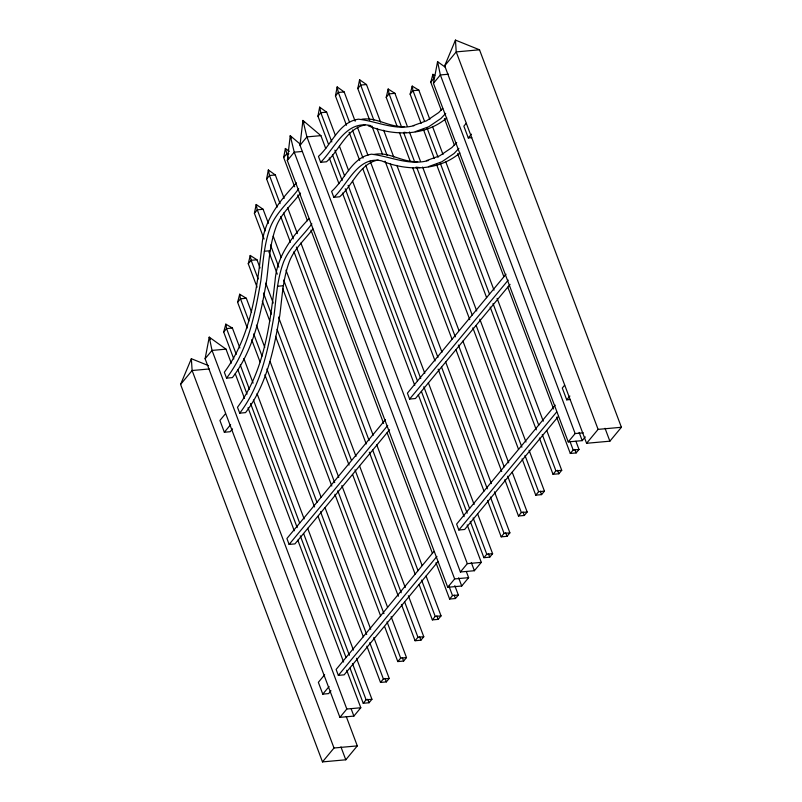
<?xml version="1.0" encoding="UTF-8"?>
<svg xmlns="http://www.w3.org/2000/svg" width="802" height="802" viewBox="0 0 802 802"><rect width="100%" height="100%" fill="white"/><g stroke="black" fill="none" stroke-linecap="round" stroke-linejoin="round"><path stroke-width="1.2" d="M298.705 188.791C289.422 201.462 276.63 211.928 270.535 226.705C263.948 244.039 263.126 262.735 260.81 280.951C254.976 314.735 247.858 350.304 226.565 378.133L224.339 372.258C251.136 336.068 256.83 289.362 261.913 245.863C263.657 220.5 279.828 200.64 296.489 182.896M300.539 193.071C292.349 203.989 281.492 213.242 276.369 226.174C269.773 243.517 268.951 262.214 266.635 280.419C260.8 314.214 253.683 349.782 232.4 377.612L226.565 378.133M466.423 571.806L468.629 577.671L461.711 586.011L447.737 587.275L287.327 160.53L290.254 135.718L300.66 144.52M311.868 223.798C302.585 236.48 289.793 246.936 283.697 261.713C277.111 279.056 276.289 297.753 273.963 315.958C268.139 349.752 261.021 385.321 239.728 413.15L237.492 407.276C264.299 371.085 269.993 324.369 275.066 280.87C276.83 255.988 292.369 236.259 308.85 218.866M312.91 229.041C304.93 239.608 294.464 248.63 289.522 261.191C282.936 278.525 282.114 297.221 279.788 315.437C273.963 349.221 266.845 384.79 245.552 412.619L239.728 413.15M467.195 524.869L481.3 562.382L474.383 570.723L460.408 571.986L299.998 145.242L302.925 120.43L320.89 135.638L325.742 148.53M294.675 186.786L283.667 157.513L285.382 148.49L289.382 151.357M328.509 144.27L317.943 116.16L319.657 107.147L326.645 112.16L335.447 135.588M346.705 670.261L360.8 707.755L353.882 716.096L339.908 717.359L205.111 358.755L209.242 337.141L226.004 349.151L231.287 363.206M277.201 207.127L266.625 178.976L268.339 169.974L275.327 174.976L284.139 198.435M346.474 125.252L335.457 95.939L337.171 86.927L344.158 91.939L355.176 121.252M585.29 436.93L582.212 440.639L568.237 441.902L433.441 83.288L437.571 61.674L445.461 67.328M264.079 239.046L254.394 213.282L256.199 204.49L263.106 209.282L268.389 223.337M369.682 120.16L357.792 88.541L359.597 79.749L366.494 84.541L380.579 122.014M257.061 287.176L248.259 263.778L250.234 255.457L256.971 259.768L260.048 267.958M397.211 126.596L386.213 97.343L388.188 89.022L394.925 93.343L407.236 126.104M247.287 328.008L237.613 302.274L239.698 294.234L246.324 298.274L251.597 312.309M421.12 123.388L410.133 94.145L412.218 86.105L418.834 90.145L429.832 119.388M233.813 358.985L223.688 332.048L225.823 324.148L232.4 328.048L239.878 347.958M441.331 110.335L430.764 82.235L432.9 74.335L434.784 75.448M346.284 716.587L357.301 745.89L345.782 759.795L322.484 761.9L180.59 384.419L191.357 358.715L208.54 365.642M444.699 65.794L455.456 40.1L479.516 49.794L621.41 427.276L609.881 441.18L586.583 443.285L444.699 65.794L456.218 51.899L455.456 40.1M283.667 157.513L286.545 154.034L288.88 153.824M317.943 116.16L320.82 112.691L326.645 112.16M266.625 178.976L269.502 175.508L275.327 174.976M335.457 95.939L338.334 92.461L344.158 91.939M287.327 160.53L294.244 152.19L302.394 151.448M299.998 145.242L306.915 136.901L320.89 135.638M254.394 213.282L257.282 209.803L263.106 209.282M357.792 88.541L360.669 85.072L366.494 84.541M414.213 125.593C394.955 130.886 377 121.262 358.404 119.177C338.855 122.094 331.747 144.621 318.444 156.4L320.66 162.295C335.206 148.019 345.502 119.899 370.634 125.593M248.259 263.778L251.136 260.299L256.971 259.768M386.213 97.343L389.1 93.864L394.925 93.343M237.613 302.274L240.5 298.795L246.324 298.274M410.133 94.145L413.01 90.676L418.834 90.145M428.579 160.49C408.92 165.984 390.534 156.49 371.557 154.185C352.018 157.112 344.91 179.638 331.607 191.407L333.822 197.312C347.787 184.48 357.732 155.718 381.461 160.811C406.634 171.257 438.313 171.317 459.907 152.981M223.688 332.048L226.575 328.579L232.4 328.048M430.764 82.235L433.651 78.756L432.9 74.335M180.59 384.419L192.119 370.514L191.357 358.715M205.111 358.755L212.029 350.414L226.004 349.151M433.441 83.288L440.358 74.947L448.508 74.215M225.422 413.812L219.918 420.448L224.349 432.248L230.174 431.717L232.53 428.88M466.213 123.318L463.857 126.155L468.298 137.954L471.787 137.633M224.349 432.248L230.635 424.669M468.298 137.954L471.436 134.165M385.501 419.576L286.905 538.523L289.121 544.428L294.946 543.896L389.572 429.742M506.002 274.214L407.406 393.16L409.622 399.055L415.446 398.534L510.062 284.379M289.121 544.428L387.717 425.481M409.622 399.055L508.217 280.109M324.64 674.753L318.354 682.332L322.785 694.131L328.609 693.6L330.965 690.763M564.648 385.191L562.292 388.038L566.733 399.837L570.222 399.516M433.922 551.475L336.118 669.469L338.344 675.364L344.168 674.833L437.992 561.651M555.215 405.15L456.619 524.097L458.834 530.002L464.659 529.47L558.483 416.278M322.785 694.131L329.071 686.542M338.344 675.364L436.94 556.418M458.834 530.002L556.638 412.007M566.733 399.837L569.871 396.048M339.908 717.359L346.815 709.028L360.8 707.755M447.737 587.275L454.644 578.934L468.629 577.671M460.408 571.986L467.315 563.646L481.3 562.382M568.237 441.902L575.144 433.561L583.305 432.819M350.023 668.146L363.226 703.274L366.103 699.805L371.927 699.274L356.529 658.292M366.875 646.171L380.509 682.432L383.386 678.953L389.211 678.432L373.822 637.49M384.599 626.482L397.792 661.58L400.669 658.111L406.494 657.58L391.095 616.628M401.421 604.427L415.065 640.738L417.952 637.259L423.777 636.738L408.368 595.746M419.125 584.708L432.348 619.886L435.225 616.417L441.05 615.886L426.062 576.016M435.977 562.733L449.631 599.044L452.508 595.565L458.333 595.044L454.814 585.671M470.253 521.39L483.897 557.691L486.784 554.222L492.608 553.691L477.641 513.871M487.516 500.498L501.18 536.849L504.067 533.37L509.892 532.849L494.463 491.806M504.819 479.696L518.463 515.997L521.34 512.528L527.165 511.997L512.197 472.177M522.112 458.884L535.746 495.155L538.623 491.676L544.448 491.155L529.059 450.203M539.395 438.042L553.019 474.303L555.906 470.834L561.731 470.303L546.784 430.534M556.658 417.15L570.302 453.461L573.179 449.982L579.004 449.461L575.926 441.26M363.226 703.274L369.05 702.752L371.927 699.274M380.509 682.432L386.333 681.9L389.211 678.432M397.792 661.58L403.617 661.059L406.494 657.58M415.065 640.738L420.89 640.207L423.777 636.738M432.348 619.886L438.173 619.365L441.05 615.886M449.631 599.044L455.456 598.513L458.333 595.044M483.897 557.691L489.731 557.169L492.608 553.691M501.18 536.849L507.004 536.317L509.892 532.849M518.463 515.997L524.287 515.475L527.165 511.997M535.746 495.155L541.571 494.623L544.448 491.155M553.019 474.303L558.844 473.781L561.731 470.303M570.302 453.461L576.127 452.929L579.004 449.461M322.484 761.9L334.003 748.005L357.301 745.89M586.583 443.285L598.102 429.381L621.41 427.276M442.734 108.32L438.744 112.541L426.584 120.781L413.22 125.633M445.712 113.403L440.92 118.495L428.689 126.776L415.256 131.648M456.689 142.485L451.907 147.558L439.737 155.799L426.383 160.651M458.874 148.42L454.072 153.503L441.852 161.783L428.418 166.666M446.744 117.964C425.15 136.31 393.481 136.25 368.298 125.804M361.812 119.227C376.449 116.932 389.662 127.628 404.539 126.566M365.03 124.952C346.354 128.52 339.537 150.365 326.494 161.773L320.66 162.295M373.772 154.525C388.78 151.147 402.444 162.786 417.702 161.573M378.193 159.969C359.517 163.538 352.7 185.372 339.647 196.781L333.822 197.312M479.516 49.794L456.218 51.899L598.102 429.381M264.309 251.257L270.134 250.735M277.472 286.274L283.296 285.743M209.282 368.96L192.119 370.514L334.003 748.005M404.088 132.28L406.504 132.591M416.037 167.147L419.657 167.598M210.274 339.276L209.242 337.141L212.029 350.414L346.815 709.028M303.978 122.676L302.925 120.43L306.915 136.901L467.315 563.646M291.306 137.964L290.254 135.718L294.244 152.19L454.644 578.934M605.039 428.278L609.881 441.18M579.134 432.428L582.212 440.639M575.144 433.561L440.358 74.947L437.571 61.674M574.803 449.421L576.127 452.929M570.102 441.782L573.179 449.982M444.418 118.536L454.533 145.473M457.621 153.663L503.836 276.63M507.796 287.166L553.581 408.96M432.468 126.405L443.015 154.475M445.651 161.503L494.022 290.164M497.1 298.354L543.265 421.18M557.53 470.273L558.844 473.781M424.438 121.082L413.01 90.676L412.218 86.105M427.085 128.099L438.072 157.342M440.268 163.197L489.511 294.204M493.029 303.557L538.754 425.21M542.272 434.574L555.906 470.834M423.326 129.242L434.313 158.485M436.509 164.33L486.634 297.682M490.152 307.036L536.317 429.852M409.431 131.949L420.428 161.202M422.624 167.057L476.719 310.965M479.796 319.156L525.982 442.012M540.247 491.115L541.571 494.623M401.411 126.626L389.1 93.864L388.188 89.022M403.606 132.48L414.604 161.733M416.799 167.578L472.218 315.006M476.177 325.532L521.912 447.215M524.989 455.406L538.623 491.676M399.406 132.44L409.962 160.52M412.599 167.548L469.772 319.647M472.849 327.838L518.593 449.521M383.667 130.215L393.792 157.152M396.87 165.352L458.934 330.474M462.904 341.02L508.679 462.814M522.964 511.957L524.287 515.475M373.882 120.2L360.669 85.072L359.597 79.749M376.96 128.4L387.085 155.337M390.163 163.538L455.315 336.86M458.393 345.06L504.177 466.854M507.696 476.218L521.34 512.528M371.877 126.024L382.444 154.124M385.08 161.152L451.997 339.166M455.957 349.702L501.731 471.496M357.381 127.117L367.958 155.257M370.163 161.122L442.012 352.258M445.531 361.642L491.375 483.596M505.681 532.799L507.004 536.317M349.351 121.784L338.334 92.461L337.171 86.927M352.439 129.984L363.015 158.134M365.662 165.162L437.952 357.481M441.471 366.855L487.315 488.809M490.403 497.019L504.067 533.37M349.121 132.29L359.697 160.43M362.785 168.641L435.065 360.95M438.153 369.161L483.997 491.115M339.416 146.124L348.659 170.716M352.619 181.262L424.809 373.331M428.338 382.704L474.122 504.508M488.408 553.651L489.731 557.169M331.827 141.964L320.82 112.691L319.657 107.147M334.905 150.164L344.589 175.929M348.118 185.302L420.749 378.544M423.827 386.744L469.611 508.548M473.14 517.912L486.784 554.222M332.469 154.806L342.153 180.58M345.231 188.771L417.431 380.85M421.391 391.386L467.175 513.19M329.271 157.914L338.965 183.708M342.484 193.081L414.754 385.351M418.283 394.734L464.117 516.658M471.305 562.513L474.383 570.723M458.634 577.801L461.711 586.011M454.132 595.004L455.456 598.513M288.309 158.716L285.382 148.49M448.99 586.202L452.508 595.565M297.753 194.986L307.437 220.75M310.965 230.124L383.597 423.366M387.115 432.739L432.458 553.37M287.667 207.808L297.362 233.613M300.89 242.986L373.181 435.306M376.699 444.679L422.103 565.46M436.849 615.846L438.173 619.365M280.078 203.648L269.502 175.508L268.339 169.974M283.607 213.031L293.301 238.826M296.389 247.036L369.11 440.519M372.639 449.902L418.042 570.683M421.561 580.067L435.225 616.417M280.73 216.5L290.424 242.304M293.953 251.678L366.233 443.997M369.321 452.198L415.155 574.152M273.231 236.219L281.151 257.292M285.993 270.174L355.988 456.388M359.507 465.751L405.281 587.545M419.576 636.698L420.89 640.207M265.201 230.886L257.282 209.803L256.199 204.49M270.485 244.941L278.845 267.186M283.687 280.068L351.476 460.428M355.005 469.792L401.221 592.758M404.739 602.132L417.952 637.259M268.921 251.928L277.291 274.174M282.575 288.229L349.04 465.07M352.559 474.443L398.343 596.237M265.763 283.176L273.241 303.066M278.515 317.101L338.765 477.401M341.842 485.591L387.587 607.274M402.293 657.55L403.617 661.059M258.174 279.016L251.136 260.299L250.234 255.457M263.457 293.061L271.367 314.123M277.091 329.331L334.705 482.603M337.782 490.794L383.957 613.65M387.035 621.841L400.669 658.111M262.334 301.211L269.813 321.101M275.527 336.319L331.817 486.082M334.895 494.273L380.639 615.956M256.429 325.171L264.79 347.396M270.063 361.431L321.061 497.12M325.021 507.646L370.745 629.299M385.01 678.392L386.333 681.9M248.851 321.021L240.5 298.795L239.698 294.234M253.683 333.893L262.043 356.118M266.876 368.98L317.001 502.333M320.519 511.686L366.684 634.502M369.762 642.693L383.386 678.953M251.688 339.707L260.038 361.933M264.871 374.795L314.554 506.974M318.073 516.328L363.356 636.808M243.838 358.494L253.081 383.095M257.051 393.632L304.148 518.934M307.667 528.297L353.441 650.091M367.727 699.234L369.05 702.752M236.259 354.344L226.575 328.579L225.823 324.148M240.219 364.88L249.462 389.471M253.422 400.008L299.637 522.974M303.607 533.51L349.381 655.304M352.459 663.505L366.103 699.805M237.773 369.522L247.026 394.123M250.545 403.486L297.201 527.616M300.279 535.816L346.063 657.61M235.257 373.762L244.51 398.373M248.029 407.747L294.284 530.794M297.803 540.177L343.617 662.051M351.246 709.068L353.882 716.096M340.94 746.893L345.782 759.795"/></g></svg>
